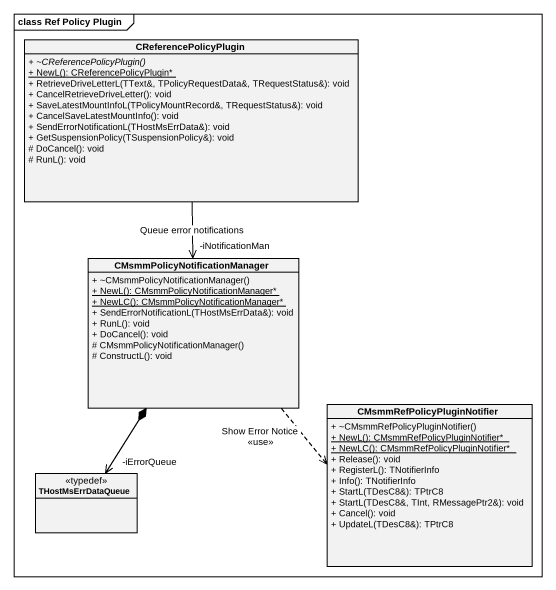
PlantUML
@startuml
mainframe class Ref Policy Plugin
hide circle
hide empty members
skinparam classAttributeIconSize 0
class CReferencePolicyPlugin {
  {abstract} + ~CReferencePolicyPlugin()
  {static} + NewL(): CReferencePolicyPlugin*
  + RetrieveDriveLetterL(TText&, TPolicyRequestData&, TRequestStatus&): void
  + CancelRetrieveDriveLetter(): void
  + SaveLatestMountInfoL(TPolicyMountRecord&, TRequestStatus&): void
  + CancelSaveLatestMountInfo(): void
  + SendErrorNotificationL(THostMsErrData&): void
  + GetSuspensionPolicy(TSuspensionPolicy&): void
  # DoCancel(): void
  # RunL(): void
}
class "CMsmmPolicyNotificationManager" as CMsmmPolicyNotificationManag {
  + ~CMsmmPolicyNotificationManager()
  {static} + NewL(): CMsmmPolicyNotificationManager*
  {static} + NewLC(): CMsmmPolicyNotificationManager*
  + SendErrorNotificationL(THostMsErrData&): void
  + RunL(): void
  + DoCancel(): void
  # CMsmmPolicyNotificationManager()
  # ConstructL(): void
}
class CMsmmRefPolicyPluginNotifier {
  + ~CMsmmRefPolicyPluginNotifier()
  {static} + NewL(): CMsmmRefPolicyPluginNotifier*
  {static} + NewLC(): CMsmmRefPolicyPluginNotifier*
  + Release(): void
  + RegisterL(): TNotifierInfo
  + Info(): TNotifierInfo
  + StartL(TDesC8&): TPtrC8
  + StartL(TDesC8&, TInt, RMessagePtr2&): void
  + Cancel(): void
  + UpdateL(TDesC8&): TPtrC8
}
class THostMsErrDataQueue <<typedef>>
CReferencePolicyPlugin --> "-iNotificationMan" CMsmmPolicyNotificationManag : Queue error notifications
CMsmmPolicyNotificationManag ..> CMsmmRefPolicyPluginNotifier : Show Error Notice\n<<use>>
CMsmmPolicyNotificationManag *--> "-iErrorQueue" THostMsErrDataQueue
@enduml
